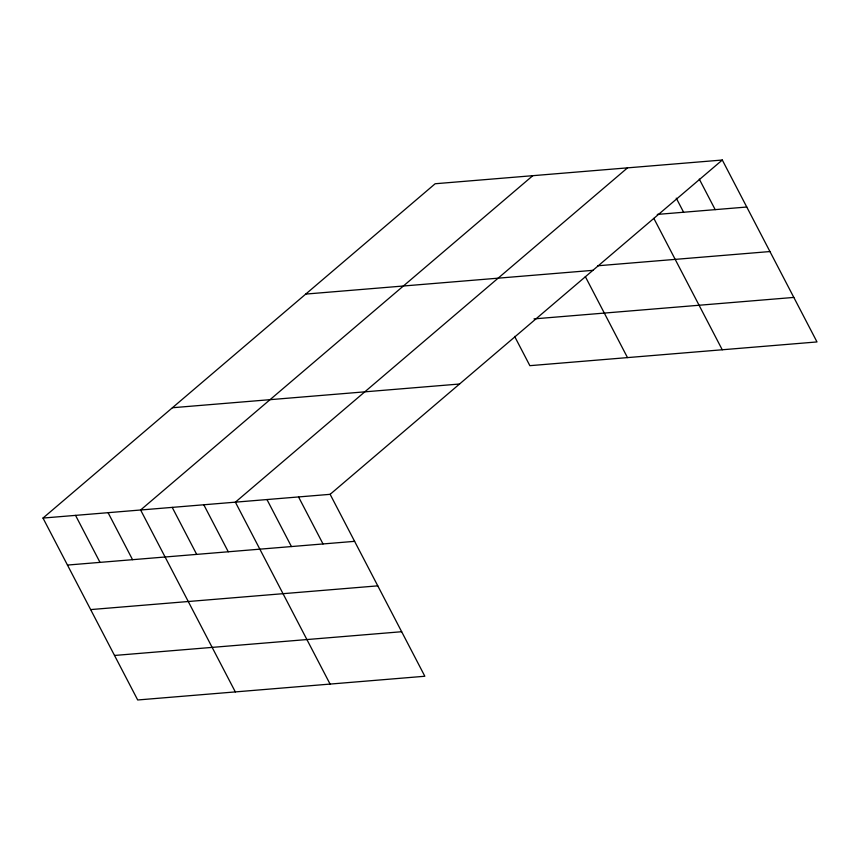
<?xml version="1.0" encoding="UTF-8"?>
<svg xmlns="http://www.w3.org/2000/svg" width="860" height="860" viewBox="0 0 860 860"><rect width="100%" height="100%" fill="white"/><g stroke="black" fill="none" stroke-linecap="round" stroke-linejoin="round"><path stroke-width="1.29" d="M43 518.064L330.132 494.328L424.84 676.25L137.697 699.976L43 518.064L435.16 183.75L722.303 160.025L817 341.936L529.867 365.672L514.613 336.378M532.791 175.687L140.621 509.991L235.328 691.913M627.542 167.85L235.382 502.165L330.079 684.076M330.132 494.328L722.303 160.025M657.276 214.419L746.77 207.024M597.549 265.794L769.947 251.55M305.752 294.077L592.884 270.341M534.028 318.888L793.823 297.42M172.419 407.737L459.552 384.012M67.467 565.063L354.61 541.338M90.644 609.589L377.776 585.853M114.52 655.46L401.663 631.724M699.277 179.084L715.187 209.636M676.261 198.144L683.603 212.248M653.847 218.375L722.25 349.773M585.337 276.619L627.488 357.599M298.549 496.94L323.016 543.95M266.966 499.552L291.433 546.562M203.799 504.777L228.266 551.776M172.215 507.378L196.682 554.388M108.081 512.678L132.558 559.688M75.54 515.376L100.007 562.375"/></g></svg>
